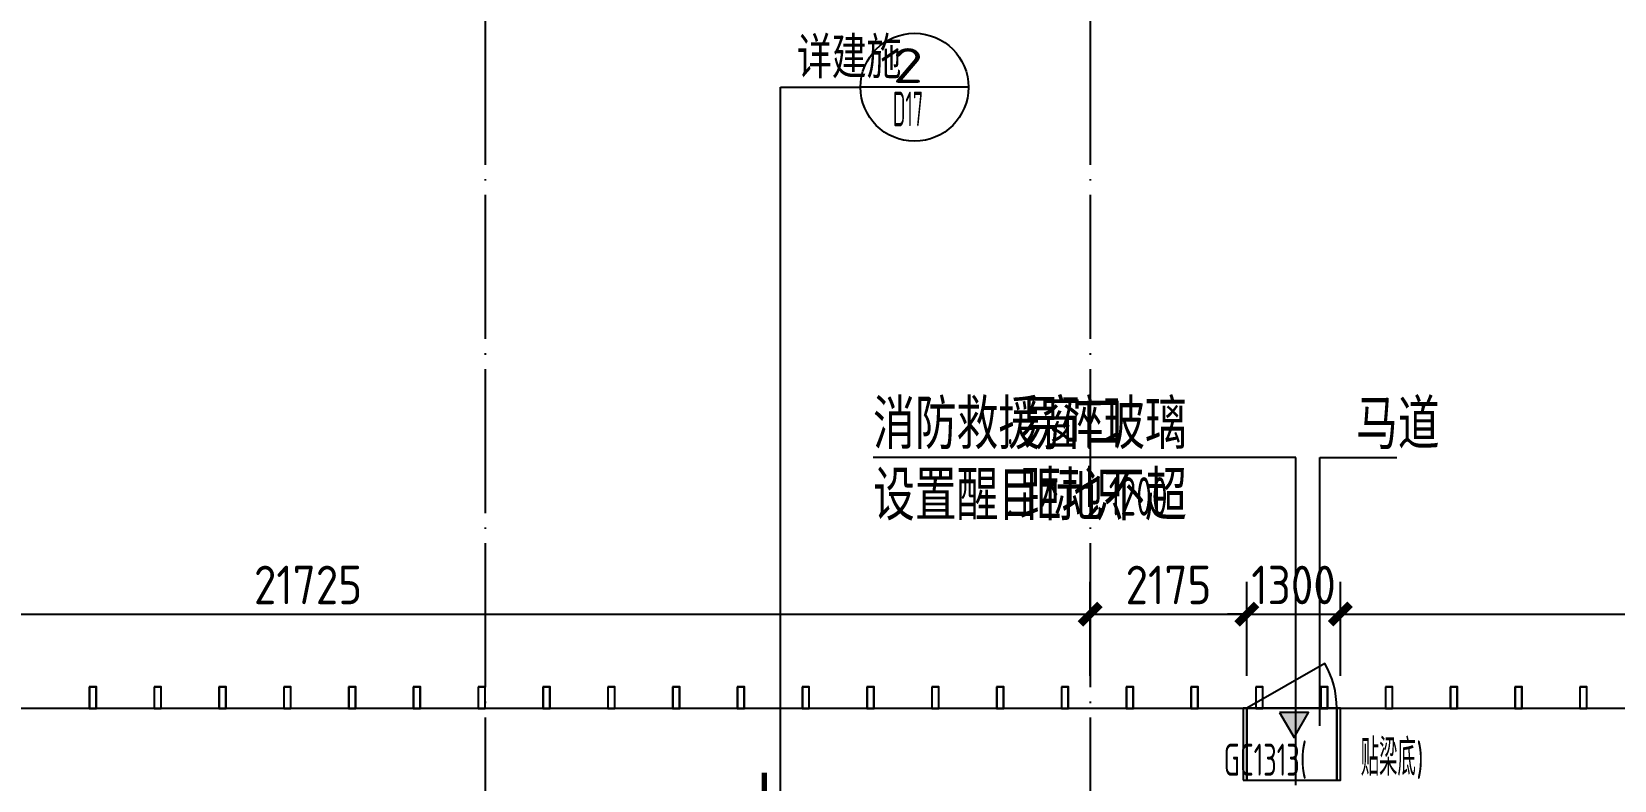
# Model space of a CAD drawing. Header units: inches. Extents: x 0 to 1813292486, y 0 to 3473589894.
# Drawn here: x 600483586 to 600505566, y 3473290718 to 3473301120 of the extents above; entities that cross this region are included whole.
import ezdxf
from ezdxf.enums import TextEntityAlignment as Align

# ---------------------------------------------------------------- set-up
doc = ezdxf.new("R2010")
doc.units = ezdxf.units.IN
doc.header["$LTSCALE"] = 1000
doc.header["$MEASUREMENT"] = 0
doc.linetypes.add('AX-MALL-GIRD-200$0$DOTE', pattern=[2.42, 2, -0.2, 0.02, -0.2])
for name, color, linetype in [('A-Anno-Note', 241, 'Continuous'), ('AX-MALL-DIM-P02$0$A-Anno-Dims', 3, 'Continuous'), ('AX-MALL-DIM-P02$0$A-Anno-Note', 241, 'Continuous'), ('AX-MALL-DIM-P02$0$A-Detl-Thin', 131, 'Continuous'), ('AX-MALL-DIM-P02$0$DIM_LEAD', 3, 'Continuous'), ('AX-MALL-DIM-SY-P02$0$A-Anno-Note', 241, 'Continuous'), ('AX-MALL-DIM-SY-P02$0$DIM_IDEN', 3, 'Continuous'), ('AX-MALL-GIRD-200$0$A-Grid', 222, 'AX-MALL-GIRD-200$0$DOTE'), ('AX-MALL-P02-200$0$A-Anno-Note', 241, 'Continuous'), ('AX-MALL-WALL-P02$0$A-Anno-Note', 241, 'Continuous'), ('AX-MALL-WALL-P02-QT$0$A-Detl-Fine', 152, 'Continuous'), ('AX-MALL-WALL-P02-QT$0$A-Detl-Patt', 8, 'Continuous'), ('AX-MALL-WALL-P02-QT$0$A-Detl-Thin', 131, 'Continuous'), ('AX-MALL-WALL-P02-QT$0$A-Flor', 41, 'Continuous'), ('AX-MALL-WALL-P02-QT$0$A-Wind', 4, 'Continuous'), ('AX-MALL-WORD-P02$0$A-Wind-Iden', 11, 'Continuous'), ('AX-MALL-ZTKD-P02$0$A-Anno-Note', 241, 'Continuous')]:
    doc.layers.add(name, color=color, linetype=linetype)
doc.styles.add('AX-MALL-DIM-P02$0$_TCH_DIM', font='gbenor.shx')
doc.styles.add('AX-MALL-DIM-P02$0$_TCH_DIM_T3', font='gbenor.shx')
doc.styles.add('AX-MALL-DIM-SY-P02$0$_TCH_DIM', font='gbenor.shx')
doc.styles.add('AX-MALL-DIM-SY-P02$0$_TCH_LABEL', font='gbenor.shx')
doc.styles.add('AX-MALL-WORD-P02$0$_TCH_WINDOW', font='gbenor.shx', dxfattribs={"bigfont": 'gbcbig.shx'})
doc.dimstyles.new('AX-MALL-DIM-P02$0$_TCH_ARCH&&180', dxfattribs={"dimtxt": 535.5, "dimasz": 270, "dimexe": 450, "dimexo": 450, "dimgap": 137.25, "dimtad": 1, "dimdec": 0, "dimzin": 0, "dimdsep": 46, "dimtxsty": 'AX-MALL-DIM-P02$0$_TCH_DIM_T3', "dimblk": 'AX-MALL-DIM-P02$0$_ArchTick', "dimcen": 0.09, "dimclrt": 7, "dimazin": 2, "dimtfac": 1, "dimtdec": 0, "dimtix": 1, "dimtmove": 2, "dimatfit": 3, "dimfxl": 500, "dimtolj": 1, "dimtzin": 0, "dimarcsym": 0})

# ---------------------------------------------------------------- blocks, each defined once
blk = doc.blocks.new('AX-MALL-WORD-P02')
at = {"layer": 'AX-MALL-WORD-P02$0$A-Wind-Iden', "style": 'AX-MALL-WORD-P02$0$_TCH_WINDOW', "width": 0.7}
for s, height, p in [('GC1313(', 446.2, (600335890, 3473173480)), ('贴梁底', 506.4, (600337674, 3473172816)), (')', 446, (600338399, 3473172545))]:
    blk.add_text(s, height=height, rotation=339.5682, dxfattribs=at).set_placement(p)
blk = doc.blocks.new('AX-MALL-GIRD-200')
at = {"layer": 'AX-MALL-GIRD-200$0$A-Grid'}
for p, q in [((600330787.7, 3473189157.3), (600292058.2, 3473085193.6)), ((600338659.2, 3473186225), (600299929.7, 3473082261.2))]:
    blk.add_line(p, q, dxfattribs=at)
blk = doc.blocks.new('AX-MALL-WALL-P02-QT$0$xf')
at = {"layer": 'AX-MALL-WALL-P02-QT$0$A-Detl-Thin'}
h = blk.add_hatch(color=6, dxfattribs=at)
h.dxf.hatch_style = 1
h.paths.add_polyline_path([(97743, -73449), (97916, -73349), (97743, -73249)])
at = {"layer": 'AX-MALL-WALL-P02-QT$0$A-Detl-Thin', "color": 6}
blk.add_lwpolyline([(97743, -73449), (97916, -73349), (97743, -73249), (97743, -73449)], dxfattribs=at)
blk = doc.blocks.new('AX-MALL-WALL-P02-QT$0$xfcyc')
at = {"layer": 'AX-MALL-WALL-P02-QT$0$A-Detl-Patt'}
blk.add_lwpolyline([(140477, -46253, 0.131652), (140310, -45628), (139227, -46253)], format="xyb", dxfattribs=at)
at = {"layer": 'AX-MALL-WALL-P02-QT$0$A-Detl-Thin'}
for points in [[(139177, -47253), (139227, -47253), (139227, -46253), (139177, -46253)], [(139227, -47253), (140477, -47253), (140477, -46253), (139227, -46253)], [(140477, -47253), (140527, -47253), (140527, -46253), (140477, -46253)]]:
    blk.add_lwpolyline(points, close=True, dxfattribs=at)
at = {"layer": 'AX-MALL-WALL-P02-QT$0$A-Detl-Fine', "xscale": 2, "yscale": 2, "zscale": 2, "rotation": 269.9999994436274}
blk.add_blockref('AX-MALL-WALL-P02-QT$0$xf', (286582, 149174), dxfattribs=at)
blk = doc.blocks.new('AX-MALL-WALL-P02-QT$0$gerthrthrth')
at = {"layer": 'AX-MALL-WALL-P02-QT$0$A-Flor'}
for points in [[(-100, 300), (-100, 0), (0, 0), (0, 300)], [(-97, 297), (-97, 3), (-3, 3), (-3, 297)]]:
    blk.add_lwpolyline(points, close=True, dxfattribs=at)
blk = doc.blocks.new('AX-MALL-WALL-P02-QT$0$fegehrthr')
at = {"layer": 'AX-MALL-WALL-P02-QT$0$A-Flor'}
blk.add_lwpolyline([(176413, 135611), (118462, 135611, 0.667099), (114491, 126063)], format="xyb", dxfattribs=at)
blk.add_lwpolyline([(209327, 135611), (176413, 135611)], dxfattribs=at)
at = {"layer": 'AX-MALL-WALL-P02-QT$0$A-Flor', "rotation": 359.9999999798665}
for p in [(162627, 135611), (163527, 135611), (164427, 135611), (165327, 135611), (166227, 135611), (167127, 135611), (168027, 135611), (168927, 135611), (169827, 135611), (170727, 135611), (171627, 135611), (172527, 135611), (173427, 135611), (174327, 135611), (175227, 135611), (176127, 135611), (177027, 135611), (177927, 135611), (178827, 135611), (179727, 135611), (180627, 135611), (181527, 135611), (182427, 135611), (183327, 135611)]:
    blk.add_blockref('AX-MALL-WALL-P02-QT$0$gerthrthrth', p, dxfattribs=at)
blk = doc.blocks.new('AX-MALL-WALL-P02-QT')
at = {"layer": 'AX-MALL-WALL-P02-QT$0$A-Detl-Fine', "rotation": 339.5681613092246}
blk.add_blockref('AX-MALL-WALL-P02-QT$0$xfcyc', (600222196.3, 3473266192.5), dxfattribs=at)
at = {"layer": 'AX-MALL-WALL-P02-QT$0$A-Detl-Thin', "rotation": 339.5681613092246}
blk.add_blockref('AX-MALL-WALL-P02-QT$0$fegehrthr', (600121810.7, 3473109514.7), dxfattribs=at)
at = {"layer": 'AX-MALL-WALL-P02-QT$0$A-Wind'}
blk.add_blockref('AX-MALL-GIRD-200', (0, 0), dxfattribs=at)
blk = doc.blocks.new('AX-MALL-WALL-P02')
at = {"layer": 'AX-MALL-WALL-P02$0$A-Anno-Note'}
blk.add_blockref('AX-MALL-WORD-P02', (0, 0), dxfattribs=at)
blk.add_blockref('AX-MALL-WALL-P02-QT', (0, 0), dxfattribs=at)
blk = doc.blocks.new('AX-MALL-ZTKD-P02')
at = {"layer": 'AX-MALL-ZTKD-P02$0$A-Anno-Note'}
blk.add_blockref('AX-MALL-GIRD-200', (0, 0), dxfattribs=at)
blk = doc.blocks.new('AX-MALL-DIM-SY-P02')
at = {"layer": 'AX-MALL-DIM-SY-P02$0$DIM_IDEN'}
for p, q in [((600329878, 3473174966), (600333464, 3473184592)), ((600333464, 3473184592), (600334503, 3473184205)), ((600335909, 3473183682), (600334503, 3473184205))]:
    blk.add_line(p, q, dxfattribs=at)
at = {"layer": 'AX-MALL-DIM-SY-P02$0$DIM_IDEN', "const_width": 75}
blk.add_lwpolyline([(600329667, 3473175044), (600329929, 3473175747)], dxfattribs=at)
at = {"layer": 'AX-MALL-DIM-SY-P02$0$DIM_IDEN'}
blk.add_circle((600335206, 3473183943), 750, dxfattribs=at)
at = {"layer": 'AX-MALL-DIM-SY-P02$0$A-Anno-Note', "style": 'AX-MALL-DIM-SY-P02$0$_TCH_DIM', "width": 0.7}
blk.add_text('详建施', height=506.4, rotation=339.5682, dxfattribs=at).set_placement((600333739, 3473184680))
at = {"layer": 'AX-MALL-DIM-SY-P02$0$A-Anno-Note', "style": 'AX-MALL-DIM-SY-P02$0$_TCH_LABEL'}
for s, width, p, p2 in [('2', 1.721145, (600334944, 3473184105), (600335340, 3473183958)), ('D17', 0.567568, (600334733, 3473183540), (600335129, 3473183392))]:
    blk.add_text(s, height=483, rotation=339.5682, dxfattribs=dict(at, width=width)).set_placement(p, p2, align=Align.FIT)
blk = doc.blocks.new('AX-MALL-DIM-P02$0$_ArchTick')
at = {"color": 0, "linetype": 'ByBlock', "const_width": 0.4}
blk.add_lwpolyline([(-0.5, -0.5), (0.5, 0.5)], dxfattribs=at)
blk = doc.blocks.new('*D1104')
at = {"layer": 'AX-MALL-DIM-P02$0$A-Anno-Dims', "color": 0, "lineweight": -2, "transparency": 16777216}
for p, q in [((600314278, 3473183011), (600314735, 3473184238)), ((600314578, 3473183816), (600334937, 3473176232)), ((600334637, 3473175427), (600335094, 3473176654))]:
    blk.add_line(p, q, dxfattribs=at)
at = {"layer": 'AX-MALL-DIM-P02$0$A-Anno-Dims', "color": 0, "lineweight": -2, "transparency": 16777216, "xscale": 270, "yscale": 270, "zscale": 270}
for p, rotation in [((600314578, 3473183816), 159.5681541031899), ((600334937, 3473176232), 339.5681541031899)]:
    blk.add_blockref('AX-MALL-DIM-P02$0$_ArchTick', p, dxfattribs=dict(at, rotation=rotation))
at = {"layer": 'AX-MALL-DIM-P02$0$A-Anno-Dims', "color": 7, "transparency": 16777216, "insert": (600324899, 3473180404), "char_height": 535.5, "attachment_point": 5, "rotation": 339.5682, "style": 'AX-MALL-DIM-P02$0$_TCH_DIM_T3'}
blk.add_mtext('\\A1;21725', dxfattribs=at)
blk = doc.blocks.new('*D1105')
at = {"layer": 'AX-MALL-DIM-P02$0$A-Anno-Dims', "color": 0, "lineweight": -2, "transparency": 16777216}
for p, q in [((600334637, 3473175427), (600335094, 3473176654)), ((600334937, 3473176232), (600336975, 3473175473)), ((600336675, 3473174667), (600337132, 3473175894))]:
    blk.add_line(p, q, dxfattribs=at)
at = {"layer": 'AX-MALL-DIM-P02$0$A-Anno-Dims', "color": 0, "lineweight": -2, "transparency": 16777216, "xscale": 270, "yscale": 270, "zscale": 270}
for p, rotation in [((600334937, 3473176232), 159.56815410674), ((600336975, 3473175473), 339.5681541067401)]:
    blk.add_blockref('AX-MALL-DIM-P02$0$_ArchTick', p, dxfattribs=dict(at, rotation=rotation))
at = {"layer": 'AX-MALL-DIM-P02$0$A-Anno-Dims', "color": 7, "transparency": 16777216, "insert": (600336097, 3473176232), "char_height": 535.5, "attachment_point": 5, "rotation": 339.5682, "style": 'AX-MALL-DIM-P02$0$_TCH_DIM_T3'}
blk.add_mtext('\\A1;2175', dxfattribs=at)
blk = doc.blocks.new('*D1106')
at = {"layer": 'AX-MALL-DIM-P02$0$A-Anno-Dims', "color": 0, "lineweight": -2, "transparency": 16777216}
for p, q in [((600336675, 3473174667), (600337132, 3473175894)), ((600336975, 3473175473), (600336722, 3473175567)), ((600336975, 3473175473), (600338193, 3473175019)), ((600337893, 3473174214), (600338350, 3473175441)), ((600338193, 3473175019), (600338446, 3473174925))]:
    blk.add_line(p, q, dxfattribs=at)
at = {"layer": 'AX-MALL-DIM-P02$0$A-Anno-Dims', "color": 0, "lineweight": -2, "transparency": 16777216, "xscale": 270, "yscale": 270, "zscale": 270}
for p, rotation in [((600336975, 3473175473), 339.5681541003258), ((600338193, 3473175019), 159.5681541003258)]:
    blk.add_blockref('AX-MALL-DIM-P02$0$_ArchTick', p, dxfattribs=dict(at, rotation=rotation))
at = {"layer": 'AX-MALL-DIM-P02$0$A-Anno-Dims', "color": 7, "transparency": 16777216, "insert": (600337725, 3473175625), "char_height": 535.5, "attachment_point": 5, "rotation": 339.5682, "style": 'AX-MALL-DIM-P02$0$_TCH_DIM_T3'}
blk.add_mtext('\\A1;1300', dxfattribs=at)
blk = doc.blocks.new('*D1107')
at = {"layer": 'AX-MALL-DIM-P02$0$A-Anno-Dims', "color": 0, "lineweight": -2, "transparency": 16777216}
for p, q in [((600337893, 3473174214), (600338350, 3473175441)), ((600338193, 3473175019), (600366423, 3473164502)), ((600366123, 3473163697), (600366580, 3473164924))]:
    blk.add_line(p, q, dxfattribs=at)
at = {"layer": 'AX-MALL-DIM-P02$0$A-Anno-Dims', "color": 0, "lineweight": -2, "transparency": 16777216, "xscale": 270, "yscale": 270, "zscale": 270}
for p, rotation in [((600338193, 3473175019), 159.5681541031688), ((600366423, 3473164502), 339.5681541031688)]:
    blk.add_blockref('AX-MALL-DIM-P02$0$_ArchTick', p, dxfattribs=dict(at, rotation=rotation))
at = {"layer": 'AX-MALL-DIM-P02$0$A-Anno-Dims', "color": 7, "transparency": 16777216, "insert": (600352449, 3473170140), "char_height": 535.5, "attachment_point": 5, "rotation": 339.5682, "style": 'AX-MALL-DIM-P02$0$_TCH_DIM_T3'}
blk.add_mtext('\\A1;30125', dxfattribs=at)
blk = doc.blocks.new('AX-MALL-DIM-P02')
at = {"layer": 'AX-MALL-DIM-P02$0$DIM_LEAD'}
for p, q in [((600338373.6, 3473177276), (600332871.6, 3473179325.7)), ((600336783.7, 3473173008.3), (600338373.6, 3473177276)), ((600337381.7, 3473173663.4), (600338684.4, 3473177160.2)), ((600338684.4, 3473177160.2), (600339689.1, 3473176786))]:
    blk.add_line(p, q, dxfattribs=at)
at = {"layer": 'AX-MALL-DIM-P02$0$A-Anno-Dims'}
blk.add_blockref('AX-MALL-DIM-SY-P02', (0, 0), dxfattribs=at)
at = {"layer": 'AX-MALL-DIM-P02$0$A-Detl-Thin'}
blk.add_blockref('AX-MALL-ZTKD-P02', (0, 0), dxfattribs=at)
at = {"layer": 'AX-MALL-DIM-P02$0$A-Anno-Note', "style": 'AX-MALL-DIM-P02$0$_TCH_DIM', "width": 0.7}
for s, height, p in [('消防救援窗口', 607.66, (600332934.5, 3473179494.5)), ('易碎玻璃', 607.66, (600334842.7, 3473178783.7)), ('设置醒目标识', 607.66, (600332588.7, 3473178566.5)), ('.', 535.5, (600334675.4, 3473178846)), ('距地不超', 607.66, (600334497, 3473177855.6)), ('.', 535.5, (600334329.7, 3473177917.9)), ('1200', 535.5, (600335657.6, 3473177423.2)), ('马道', 607.66, (600339220.1, 3473177153))]:
    blk.add_text(s, height=height, rotation=339.56816, dxfattribs=at).set_placement(p)
at = {"layer": 'AX-MALL-DIM-P02$0$A-Anno-Dims'}
for p1, p2, picture, middle in [((600314121.1, 3473182589.1), (600334479.5, 3473175005), '*D1104', (600324898.8, 3473180403.5)), ((600334479.5, 3473175005), (600336517.6, 3473174245.7), '*D1105', (600336097, 3473176231.8)), ((600336517.6, 3473174245.7), (600337735.9, 3473173791.9), '*D1106', (600337725.2, 3473175625.3)), ((600337735.9, 3473173791.9), (600365965.6, 3473163275.5), '*D1107', (600352449.2, 3473170140.2))]:
    dim = blk.add_aligned_dim(p1=p1, p2=p2, distance=1309.3, dimstyle='AX-MALL-DIM-P02$0$_TCH_ARCH&&180', dxfattribs=at)
    dim.commit()
    dim.dimension.update_dxf_attribs({"geometry": picture, "text_midpoint": middle})
blk = doc.blocks.new('AX-MALL-P02-200')
at = {"layer": 'AX-MALL-P02-200$0$A-Anno-Note'}
blk.add_blockref('AX-MALL-WALL-P02', (0, 0), dxfattribs=at)
blk.add_blockref('AX-MALL-DIM-P02', (0, 0), dxfattribs=at)

msp = doc.modelspace()

# ---------------------------------------------------------------- block references
at = {"layer": 'A-Anno-Note', "rotation": 20.43183869077545}
msp.add_blockref('AX-MALL-P02-200', (1250392459, 9048126), dxfattribs=at)

doc.saveas('drawing.dxf')
